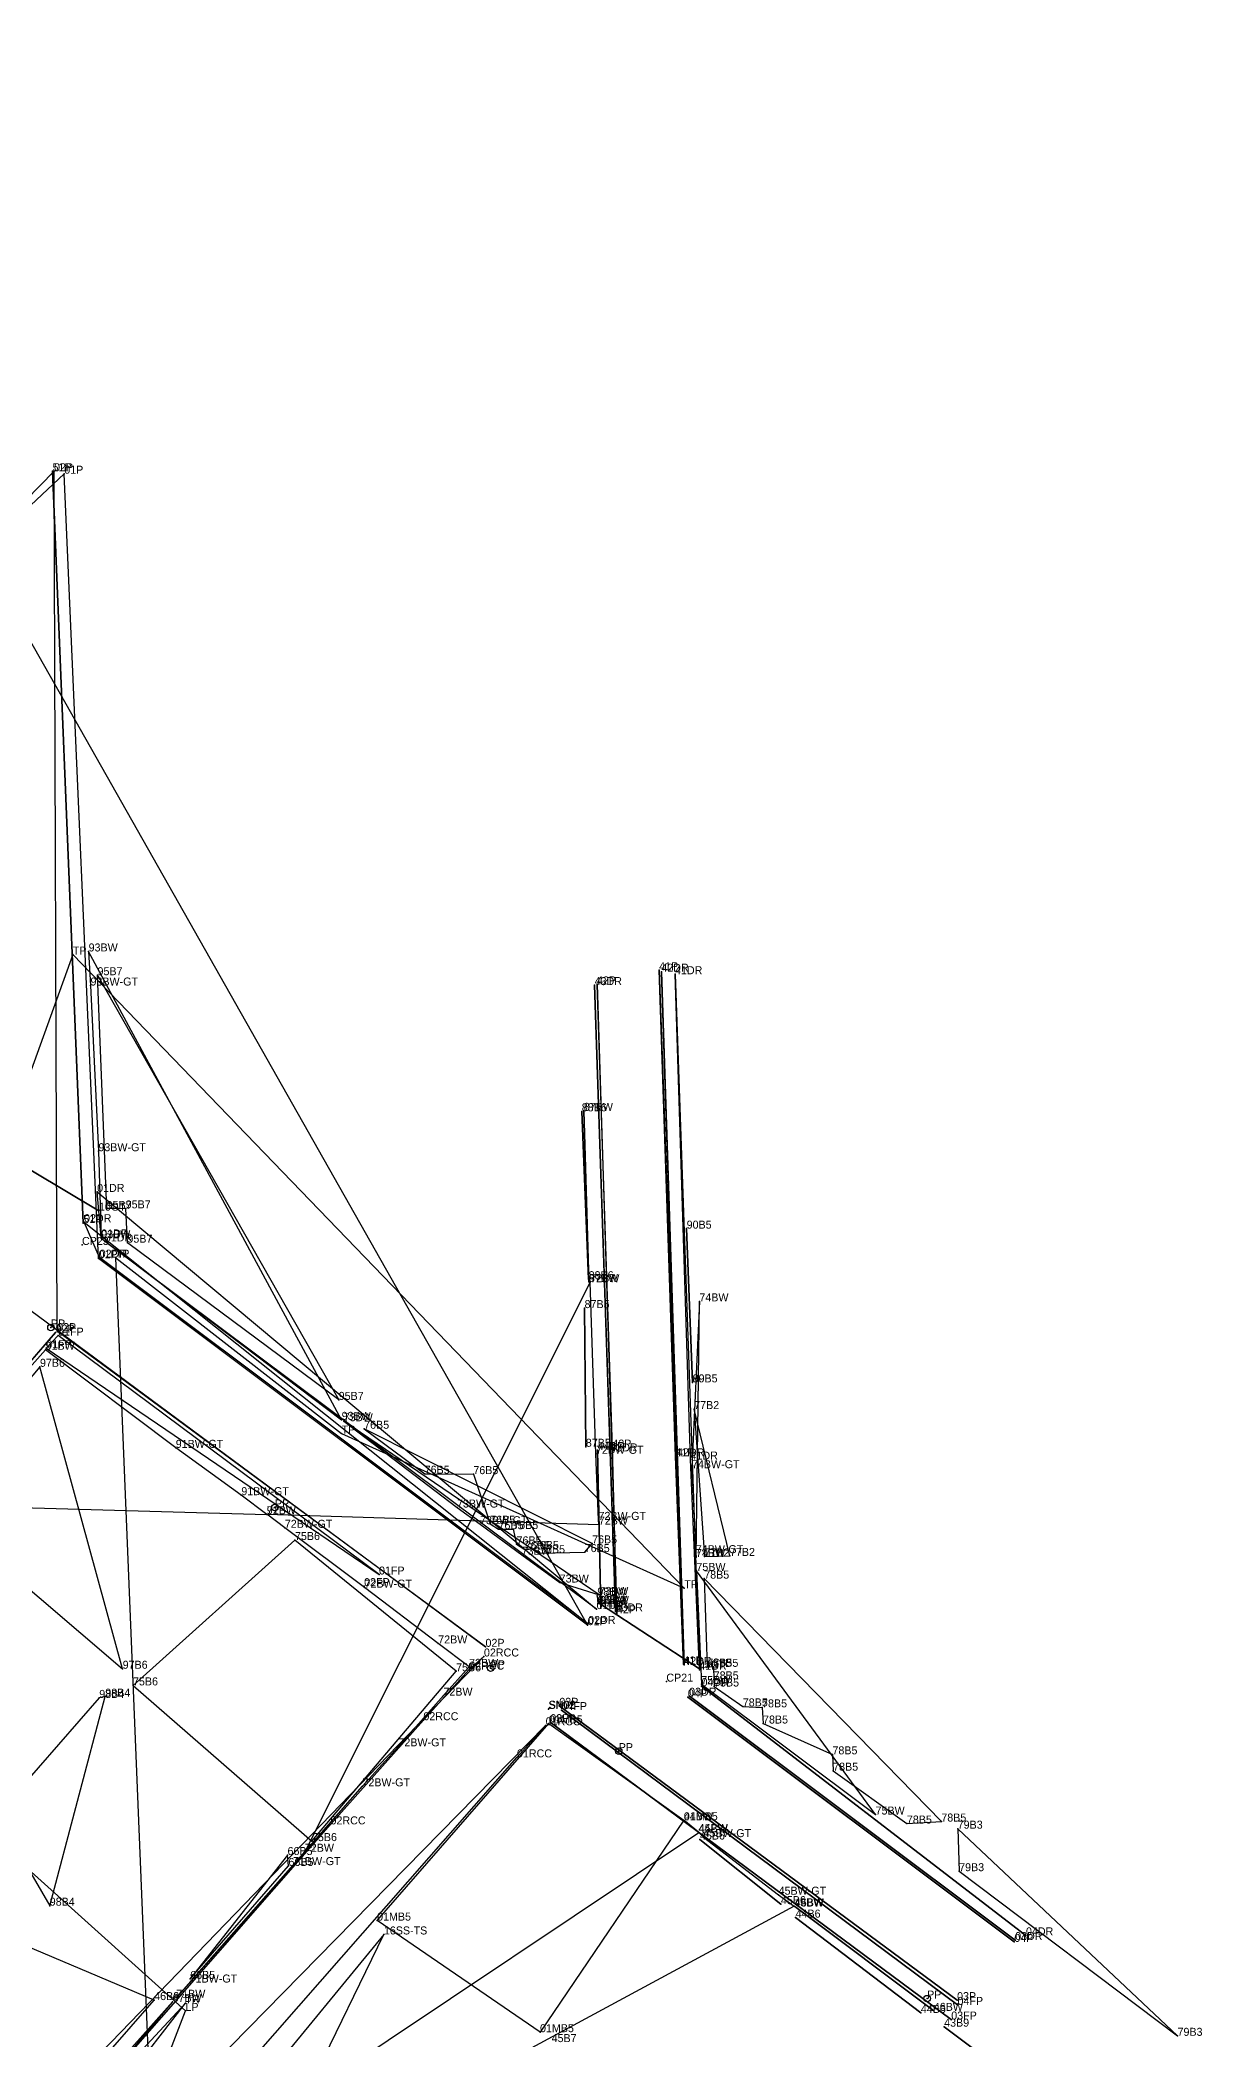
# Model space of a CAD drawing. Extents: x 236232 to 236391, y 2630445 to 2630682.
# Drawn here: x 236314.4 to 236387.1, y 2630553.6 to 2630678.5 of the extents above; entities that cross this region are included whole.
import ezdxf

# ---------------------------------------------------------------- set-up
doc = ezdxf.new("R2010")
doc.units = 0
for name, color, linetype in [('01DR', 130, 'CONTINUOUS'), ('01FP', 8, 'CONTINUOUS'), ('01MB5', 202, 'CONTINUOUS'), ('01P', 10, 'CONTINUOUS'), ('01RCC', 8, 'CONTINUOUS'), ('02DR', 130, 'CONTINUOUS'), ('02FP', 8, 'CONTINUOUS'), ('02P', 10, 'CONTINUOUS'), ('02RCC', 8, 'CONTINUOUS'), ('03DR', 130, 'CONTINUOUS'), ('03FP', 8, 'CONTINUOUS'), ('03GT', 11, 'CONTINUOUS'), ('03P', 10, 'CONTINUOUS'), ('04DR', 130, 'CONTINUOUS'), ('04FP', 8, 'CONTINUOUS'), ('04P', 10, 'CONTINUOUS'), ('10GT', 11, 'CONTINUOUS'), ('16SS', 56, 'CONTINUOUS'), ('41DR', 130, 'CONTINUOUS'), ('41P', 10, 'CONTINUOUS'), ('42DR', 130, 'CONTINUOUS'), ('42P', 10, 'CONTINUOUS'), ('43B9', 10, 'CONTINUOUS'), ('43DR', 130, 'CONTINUOUS'), ('44B6', 10, 'CONTINUOUS'), ('44BW', 11, 'CONTINUOUS'), ('44DR', 130, 'CONTINUOUS'), ('45B6', 10, 'CONTINUOUS'), ('45B7', 10, 'CONTINUOUS'), ('45BW', 11, 'CONTINUOUS'), ('46B8', 10, 'CONTINUOUS'), ('46BW', 11, 'CONTINUOUS'), ('51P', 10, 'CONTINUOUS'), ('66B5', 10, 'CONTINUOUS'), ('67BW', 11, 'CONTINUOUS'), ('71BW', 11, 'CONTINUOUS'), ('72BW', 11, 'CONTINUOUS'), ('73BW', 11, 'CONTINUOUS'), ('74BW', 11, 'CONTINUOUS'), ('75B6', 10, 'CONTINUOUS'), ('75BW', 11, 'CONTINUOUS'), ('76B5', 10, 'CONTINUOUS'), ('77B2', 10, 'CONTINUOUS'), ('78B5', 10, 'CONTINUOUS'), ('79B3', 10, 'CONTINUOUS'), ('87B5', 10, 'CONTINUOUS'), ('87BW', 11, 'CONTINUOUS'), ('88B6', 10, 'CONTINUOUS'), ('89B5', 10, 'CONTINUOUS'), ('90B5', 10, 'CONTINUOUS'), ('91BW', 11, 'CONTINUOUS'), ('92P', 10, 'CONTINUOUS'), ('93BW', 11, 'CONTINUOUS'), ('95B7', 10, 'CONTINUOUS'), ('97B6', 10, 'CONTINUOUS'), ('98B4', 10, 'CONTINUOUS'), ('98BW', 11, 'CONTINUOUS'), ('CP21', 8, 'CONTINUOUS'), ('CP23', 8, 'CONTINUOUS'), ('LP', 210, 'CONTINUOUS'), ('PP', 211, 'CONTINUOUS'), ('SN02', 7, 'CONTINUOUS'), ('TP', 210, 'CONTINUOUS'), ('TR', 80, 'CONTINUOUS')]:
    doc.layers.add(name, color=color, linetype=linetype)

msp = doc.modelspace()

# ---------------------------------------------------------------- linework, layer by layer
at = {"layer": '01DR'}
for p, q in [((236318.229, 2630603.665), (236317.973, 2630606.509)), ((236317.973, 2630606.509), (236349.204, 2630580.436)), ((236318.456, 2630603.414), (236318.229, 2630603.665)), ((236349.204, 2630580.436), (236318.456, 2630603.414))]:
    msp.add_line(p, q, dxfattribs=at)
for p in [(236317.973, 2630606.509), (236318.229, 2630603.665), (236318.456, 2630603.414), (236349.204, 2630580.436)]:
    msp.add_point(p, dxfattribs=at)
at = {"layer": '01FP'}
for p, q in [((236315.533, 2630597.527), (236314.793, 2630596.738)), ((236314.793, 2630596.738), (236335.602, 2630582.598)), ((236335.602, 2630582.598), (236315.533, 2630597.527))]:
    msp.add_line(p, q, dxfattribs=at)
for p in [(236314.793, 2630596.738), (236315.533, 2630597.527), (236335.602, 2630582.598)]:
    msp.add_point(p, dxfattribs=at)
at = {"layer": '01MB5'}
for p, q in [((236335.485, 2630560.968), (236346.223, 2630573.29)), ((236346.223, 2630573.29), (236354.668, 2630567.242)), ((236354.668, 2630567.242), (236345.673, 2630553.995)), ((236345.673, 2630553.995), (236335.485, 2630560.968))]:
    msp.add_line(p, q, dxfattribs=at)
for p in [(236346.223, 2630573.29), (236354.668, 2630567.242), (236335.485, 2630560.968), (236345.673, 2630553.995)]:
    msp.add_point(p, dxfattribs=at)
at = {"layer": '01P'}
for p, q in [((236292.494, 2630678.504), (236348.649, 2630579.432)), ((236315.918, 2630651.396), (236287.632, 2630624.868)), ((236318.064, 2630602.358), (236315.918, 2630651.396)), ((236348.649, 2630579.432), (236318.064, 2630602.358))]:
    msp.add_line(p, q, dxfattribs=at)
for p in [(236315.918, 2630651.396), (236318.064, 2630602.358), (236348.649, 2630579.432)]:
    msp.add_point(p, dxfattribs=at)
at = {"layer": '01RCC'}
for p, q in [((236346.024, 2630573.171), (236296.072, 2630522.311)), ((236344.232, 2630571.169), (236346.024, 2630573.171)), ((236323.853, 2630547.954), (236344.232, 2630571.169))]:
    msp.add_line(p, q, dxfattribs=at)
for p in [(236346.024, 2630573.171), (236344.232, 2630571.169)]:
    msp.add_point(p, dxfattribs=at)
at = {"layer": '02DR'}
for p, q in [((236318.131, 2630602.401), (236317.156, 2630604.619)), ((236317.156, 2630604.619), (236348.685, 2630579.508)), ((236348.685, 2630579.508), (236318.131, 2630602.401))]:
    msp.add_line(p, q, dxfattribs=at)
for p in [(236317.156, 2630604.619), (236318.131, 2630602.401), (236348.685, 2630579.508)]:
    msp.add_point(p, dxfattribs=at)
at = {"layer": '02FP'}
msp.add_line((236334.669, 2630581.875), (236334.669, 2630581.875), dxfattribs=at)
msp.add_point((236334.669, 2630581.875), dxfattribs=at)
at = {"layer": '02P'}
for p, q in [((236315.279, 2630651.549), (236284.886, 2630620.496)), ((236315.469, 2630597.811), (236315.279, 2630651.549)), ((236284.886, 2630620.496), (236342.261, 2630578.079)), ((236342.261, 2630578.079), (236315.469, 2630597.811))]:
    msp.add_line(p, q, dxfattribs=at)
for p in [(236315.279, 2630651.549), (236315.469, 2630597.811), (236342.261, 2630578.079)]:
    msp.add_point(p, dxfattribs=at)
at = {"layer": '02RCC'}
for p, q in [((236342.166, 2630577.475), (236293.723, 2630527.426)), ((236338.378, 2630573.49), (236341.249, 2630576.655)), ((236341.249, 2630576.655), (236342.166, 2630577.475)), ((236332.572, 2630566.981), (236338.378, 2630573.49)), ((236314.909, 2630546.826), (236332.572, 2630566.981))]:
    msp.add_line(p, q, dxfattribs=at)
for p in [(236341.249, 2630576.655), (236342.166, 2630577.475), (236338.378, 2630573.49), (236332.572, 2630566.981)]:
    msp.add_point(p, dxfattribs=at)
at = {"layer": '03DR'}
for p, q in [((236354.997, 2630575.02), (236375.388, 2630559.752)), ((236375.388, 2630559.752), (236354.997, 2630575.02))]:
    msp.add_line(p, q, dxfattribs=at)
for p in [(236354.997, 2630575.02), (236375.388, 2630559.752)]:
    msp.add_point(p, dxfattribs=at)
at = {"layer": '03FP'}
for p, q in [((236346.313, 2630573.369), (236371.391, 2630554.787)), ((236371.391, 2630554.787), (236346.313, 2630573.369))]:
    msp.add_line(p, q, dxfattribs=at)
for p in [(236346.313, 2630573.369), (236371.391, 2630554.787)]:
    msp.add_point(p, dxfattribs=at)
at = {"layer": '03GT'}
for p, q in [((236349.452, 2630580.735), (236355.584, 2630576.736)), ((236355.584, 2630576.736), (236349.452, 2630580.735))]:
    msp.add_line(p, q, dxfattribs=at)
for p in [(236349.452, 2630580.735), (236355.584, 2630576.736)]:
    msp.add_point(p, dxfattribs=at)
at = {"layer": '03P'}
for p, q in [((236346.879, 2630574.392), (236371.755, 2630555.998)), ((236371.755, 2630555.998), (236346.879, 2630574.392))]:
    msp.add_line(p, q, dxfattribs=at)
for p in [(236346.879, 2630574.392), (236371.755, 2630555.998)]:
    msp.add_point(p, dxfattribs=at)
at = {"layer": '04DR'}
for p, q in [((236355.775, 2630575.625), (236376.065, 2630560.044)), ((236376.065, 2630560.044), (236355.775, 2630575.625))]:
    msp.add_line(p, q, dxfattribs=at)
for p in [(236355.775, 2630575.625), (236376.065, 2630560.044)]:
    msp.add_point(p, dxfattribs=at)
at = {"layer": '04FP'}
for p, q in [((236347.016, 2630574.123), (236371.785, 2630555.699)), ((236371.785, 2630555.699), (236347.016, 2630574.123))]:
    msp.add_line(p, q, dxfattribs=at)
for p in [(236347.016, 2630574.123), (236371.785, 2630555.699)]:
    msp.add_point(p, dxfattribs=at)
at = {"layer": '04P'}
for p, q in [((236354.922, 2630574.925), (236375.336, 2630559.636)), ((236375.336, 2630559.636), (236354.922, 2630574.925))]:
    msp.add_line(p, q, dxfattribs=at)
for p in [(236354.922, 2630574.925), (236375.336, 2630559.636)]:
    msp.add_point(p, dxfattribs=at)
at = {"layer": '10GT'}
for p, q in [((236311.902, 2630609.01), (236318.087, 2630605.337)), ((236318.087, 2630605.337), (236311.902, 2630609.01))]:
    msp.add_line(p, q, dxfattribs=at)
msp.add_point((236318.087, 2630605.337), dxfattribs=at)
at = {"layer": '16SS'}
for p, q in [((236335.908, 2630560.103), (236319.93, 2630540.664)), ((236323.676, 2630534.977), (236335.908, 2630560.103))]:
    msp.add_line(p, q, dxfattribs=at)
msp.add_point((236335.908, 2630560.103), dxfattribs=at)
at = {"layer": '41DR'}
for p, q in [((236355.085, 2630589.784), (236354.116, 2630620.114)), ((236354.116, 2630620.114), (236355.637, 2630576.642)), ((236355.637, 2630576.642), (236355.085, 2630589.784))]:
    msp.add_line(p, q, dxfattribs=at)
for p in [(236354.116, 2630620.114), (236355.085, 2630589.784), (236355.637, 2630576.642)]:
    msp.add_point(p, dxfattribs=at)
at = {"layer": '41P'}
for p, q in [((236354.136, 2630589.981), (236353.123, 2630620.364)), ((236353.123, 2630620.364), (236354.642, 2630576.992)), ((236354.642, 2630576.992), (236354.136, 2630589.981))]:
    msp.add_line(p, q, dxfattribs=at)
for p in [(236353.123, 2630620.364), (236354.136, 2630589.981), (236354.642, 2630576.992)]:
    msp.add_point(p, dxfattribs=at)
at = {"layer": '42DR'}
for p, q in [((236354.246, 2630589.983), (236353.261, 2630620.274)), ((236353.261, 2630620.274), (236354.697, 2630576.953)), ((236354.697, 2630576.953), (236354.246, 2630589.983))]:
    msp.add_line(p, q, dxfattribs=at)
for p in [(236353.261, 2630620.274), (236354.246, 2630589.983), (236354.697, 2630576.953)]:
    msp.add_point(p, dxfattribs=at)
at = {"layer": '42P'}
for p, q in [((236350.195, 2630590.53), (236349.236, 2630619.48)), ((236349.236, 2630619.48), (236350.484, 2630580.171)), ((236350.484, 2630580.171), (236350.195, 2630590.53))]:
    msp.add_line(p, q, dxfattribs=at)
for p in [(236349.236, 2630619.48), (236350.195, 2630590.53), (236350.484, 2630580.171)]:
    msp.add_point(p, dxfattribs=at)
at = {"layer": '43B9'}
for p, q in [((236370.946, 2630554.339), (236382.659, 2630545.555)), ((236382.659, 2630545.555), (236370.946, 2630554.339))]:
    msp.add_line(p, q, dxfattribs=at)
msp.add_point((236370.946, 2630554.339), dxfattribs=at)
at = {"layer": '43DR'}
for p, q in [((236350.067, 2630590.29), (236349.089, 2630619.434)), ((236349.089, 2630619.434), (236350.398, 2630580.29)), ((236350.398, 2630580.29), (236350.067, 2630590.29))]:
    msp.add_line(p, q, dxfattribs=at)
for p in [(236349.089, 2630619.434), (236350.067, 2630590.29), (236350.398, 2630580.29)]:
    msp.add_point(p, dxfattribs=at)
at = {"layer": '44B6'}
for p, q in [((236361.655, 2630561.155), (236369.487, 2630555.198)), ((236369.487, 2630555.198), (236361.655, 2630561.155))]:
    msp.add_line(p, q, dxfattribs=at)
for p in [(236361.655, 2630561.155), (236369.487, 2630555.198)]:
    msp.add_point(p, dxfattribs=at)
at = {"layer": '44BW'}
for p, q in [((236354.668, 2630567.242), (236355.586, 2630566.497)), ((236355.586, 2630566.497), (236354.668, 2630567.242))]:
    msp.add_line(p, q, dxfattribs=at)
for p in [(236354.668, 2630567.242), (236355.586, 2630566.497)]:
    msp.add_point(p, dxfattribs=at)
at = {"layer": '44DR'}
for p, q in [((236349.484, 2630580.497), (236349.276, 2630590.376)), ((236349.276, 2630590.376), (236349.484, 2630580.497))]:
    msp.add_line(p, q, dxfattribs=at)
for p in [(236349.276, 2630590.376), (236349.484, 2630580.497)]:
    msp.add_point(p, dxfattribs=at)
at = {"layer": '45B6'}
for p, q in [((236355.675, 2630566.033), (236360.737, 2630561.997)), ((236360.737, 2630561.997), (236355.675, 2630566.033))]:
    msp.add_line(p, q, dxfattribs=at)
for p in [(236355.675, 2630566.033), (236360.737, 2630561.997)]:
    msp.add_point(p, dxfattribs=at)
at = {"layer": '45BW'}
for p, q in [((236306.019, 2630533.351), (236355.599, 2630566.483)), ((236355.599, 2630566.483), (236355.901, 2630566.186)), ((236355.901, 2630566.186), (236360.594, 2630562.587)), ((236361.575, 2630561.861), (236300.205, 2630528.833)), ((236360.594, 2630562.587), (236361.575, 2630561.861))]:
    msp.add_line(p, q, dxfattribs=at)
for p in [(236355.599, 2630566.483), (236355.901, 2630566.186), (236360.594, 2630562.587), (236361.575, 2630561.861)]:
    msp.add_point(p, dxfattribs=at)
at = {"layer": '46B8'}
for p, q in [((236321.541, 2630556.001), (236291.275, 2630568.791)), ((236314.683, 2630548.172), (236321.541, 2630556.001))]:
    msp.add_line(p, q, dxfattribs=at)
msp.add_point((236321.541, 2630556.001), dxfattribs=at)
at = {"layer": '46BW'}
for p, q in [((236361.608, 2630561.849), (236370.301, 2630555.328)), ((236370.301, 2630555.328), (236361.608, 2630561.849))]:
    msp.add_line(p, q, dxfattribs=at)
for p in [(236361.608, 2630561.849), (236370.301, 2630555.328)]:
    msp.add_point(p, dxfattribs=at)
at = {"layer": '51P'}
for p, q in [((236317.106, 2630604.561), (236315.18, 2630651.555)), ((236315.18, 2630651.555), (236317.106, 2630604.561))]:
    msp.add_line(p, q, dxfattribs=at)
for p in [(236315.18, 2630651.555), (236317.106, 2630604.561)]:
    msp.add_point(p, dxfattribs=at)
at = {"layer": '66B5'}
for p, q in [((236329.881, 2630565.066), (236323.794, 2630557.322)), ((236323.794, 2630557.322), (236329.94, 2630564.385)), ((236329.94, 2630564.385), (236329.881, 2630565.066))]:
    msp.add_line(p, q, dxfattribs=at)
for p in [(236329.881, 2630565.066), (236329.94, 2630564.385), (236323.794, 2630557.322)]:
    msp.add_point(p, dxfattribs=at)
at = {"layer": '67BW'}
for p, q in [((236322.689, 2630555.889), (236315.154, 2630547.073)), ((236319.806, 2630552.667), (236322.689, 2630555.889))]:
    msp.add_line(p, q, dxfattribs=at)
msp.add_point((236322.689, 2630555.889), dxfattribs=at)
at = {"layer": '71BW'}
for p, q in [((236330.966, 2630565.273), (236322.92, 2630556.145)), ((236330.225, 2630564.436), (236330.966, 2630565.273)), ((236323.761, 2630557.096), (236330.225, 2630564.436)), ((236322.92, 2630556.145), (236323.761, 2630557.096))]:
    msp.add_line(p, q, dxfattribs=at)
for p in [(236330.966, 2630565.273), (236330.225, 2630564.436), (236323.761, 2630557.096), (236322.92, 2630556.145)]:
    msp.add_point(p, dxfattribs=at)
at = {"layer": '72BW'}
for p, q in [((236348.817, 2630600.868), (236330.964, 2630565.271)), ((236349.171, 2630590.144), (236348.817, 2630600.868)), ((236349.33, 2630586.012), (236349.171, 2630590.144)), ((236329.711, 2630585.516), (236328.587, 2630586.363)), ((236328.587, 2630586.363), (236349.352, 2630585.719)), ((236334.697, 2630581.778), (236329.711, 2630585.516)), ((236349.352, 2630585.719), (236349.33, 2630586.012)), ((236339.305, 2630578.29), (236334.697, 2630581.778)), ((236341.236, 2630576.827), (236339.305, 2630578.29)), ((236339.631, 2630575.027), (236341.236, 2630576.827)), ((236336.818, 2630571.859), (236339.631, 2630575.027)), ((236334.567, 2630569.36), (236336.818, 2630571.859)), ((236330.964, 2630565.271), (236334.567, 2630569.36))]:
    msp.add_line(p, q, dxfattribs=at)
for p in [(236348.817, 2630600.868), (236349.171, 2630590.144), (236328.587, 2630586.363), (236329.711, 2630585.516), (236349.33, 2630586.012), (236349.352, 2630585.719), (236334.697, 2630581.778), (236339.305, 2630578.29), (236341.236, 2630576.827), (236339.631, 2630575.027), (236336.818, 2630571.859), (236334.567, 2630569.36), (236330.964, 2630565.271)]:
    msp.add_point(p, dxfattribs=at)
at = {"layer": '73BW'}
for p, q in [((236333.394, 2630592.178), (236340.481, 2630586.784)), ((236349.375, 2630581.323), (236333.394, 2630592.178)), ((236340.481, 2630586.784), (236341.922, 2630585.74)), ((236341.922, 2630585.74), (236344.528, 2630583.829)), ((236344.528, 2630583.829), (236346.903, 2630582.099)), ((236346.903, 2630582.099), (236349.375, 2630581.323))]:
    msp.add_line(p, q, dxfattribs=at)
for p in [(236333.394, 2630592.178), (236340.481, 2630586.784), (236341.922, 2630585.74), (236344.528, 2630583.829), (236346.903, 2630582.099), (236349.375, 2630581.323)]:
    msp.add_point(p, dxfattribs=at)
at = {"layer": '74BW'}
for p, q in [((236355.64, 2630599.668), (236355.177, 2630589.243)), ((236355.428, 2630583.685), (236355.64, 2630599.668)), ((236355.177, 2630589.243), (236355.414, 2630583.932)), ((236355.414, 2630583.932), (236355.428, 2630583.685))]:
    msp.add_line(p, q, dxfattribs=at)
for p in [(236355.64, 2630599.668), (236355.177, 2630589.243), (236355.414, 2630583.932), (236355.428, 2630583.685)]:
    msp.add_point(p, dxfattribs=at)
at = {"layer": '75B6'}
for p, q in [((236330.347, 2630584.755), (236320.218, 2630575.668)), ((236340.424, 2630576.548), (236330.347, 2630584.755)), ((236331.41, 2630565.937), (236340.424, 2630576.548)), ((236320.218, 2630575.668), (236331.41, 2630565.937))]:
    msp.add_line(p, q, dxfattribs=at)
for p in [(236330.347, 2630584.755), (236340.424, 2630576.548), (236320.218, 2630575.668), (236331.41, 2630565.937)]:
    msp.add_point(p, dxfattribs=at)
at = {"layer": '75BW'}
for p, q in [((236355.453, 2630582.825), (236355.761, 2630575.755)), ((236366.659, 2630567.598), (236355.453, 2630582.825)), ((236355.761, 2630575.755), (236366.659, 2630567.598))]:
    msp.add_line(p, q, dxfattribs=at)
for p in [(236355.453, 2630582.825), (236355.761, 2630575.755), (236366.659, 2630567.598)]:
    msp.add_point(p, dxfattribs=at)
at = {"layer": '76B5'}
for p, q in [((236334.673, 2630591.707), (236338.46, 2630588.899)), ((236348.931, 2630584.544), (236334.673, 2630591.707)), ((236338.46, 2630588.899), (236341.503, 2630588.871)), ((236341.503, 2630588.871), (236342.559, 2630585.774)), ((236342.559, 2630585.774), (236343.076, 2630585.427)), ((236343.076, 2630585.427), (236343.996, 2630585.441)), ((236343.996, 2630585.441), (236344.206, 2630584.486)), ((236344.206, 2630584.486), (236344.725, 2630584.162)), ((236344.725, 2630584.162), (236345.286, 2630584.197)), ((236345.286, 2630584.197), (236345.675, 2630583.928)), ((236348.468, 2630584), (236348.931, 2630584.544)), ((236345.675, 2630583.928), (236348.468, 2630584))]:
    msp.add_line(p, q, dxfattribs=at)
for p in [(236334.673, 2630591.707), (236338.46, 2630588.899), (236341.503, 2630588.871), (236342.559, 2630585.774), (236343.076, 2630585.427), (236343.996, 2630585.441), (236344.206, 2630584.486), (236344.725, 2630584.162), (236345.286, 2630584.197), (236348.931, 2630584.544), (236345.675, 2630583.928), (236348.468, 2630584)]:
    msp.add_point(p, dxfattribs=at)
at = {"layer": '77B2'}
for p, q in [((236355.315, 2630592.94), (236355.958, 2630583.727)), ((236357.552, 2630583.758), (236355.315, 2630592.94)), ((236355.958, 2630583.727), (236357.552, 2630583.758))]:
    msp.add_line(p, q, dxfattribs=at)
for p in [(236355.315, 2630592.94), (236355.958, 2630583.727), (236357.552, 2630583.758)]:
    msp.add_point(p, dxfattribs=at)
at = {"layer": '78B5'}
for p, q in [((236355.943, 2630582.341), (236356.129, 2630576.848)), ((236370.771, 2630567.16), (236355.943, 2630582.341)), ((236356.129, 2630576.848), (236356.515, 2630576.828)), ((236356.515, 2630576.828), (236356.535, 2630576.046)), ((236356.535, 2630576.046), (236356.559, 2630575.599)), ((236356.559, 2630575.599), (236358.353, 2630574.356)), ((236358.353, 2630574.356), (236359.56, 2630574.296)), ((236359.56, 2630574.296), (236359.62, 2630573.285)), ((236359.62, 2630573.285), (236363.962, 2630571.358)), ((236363.962, 2630571.358), (236364.005, 2630570.338)), ((236364.005, 2630570.338), (236368.616, 2630567.035)), ((236368.616, 2630567.035), (236370.771, 2630567.16))]:
    msp.add_line(p, q, dxfattribs=at)
for p in [(236355.943, 2630582.341), (236356.129, 2630576.848), (236356.515, 2630576.828), (236356.535, 2630576.046), (236356.559, 2630575.599), (236358.353, 2630574.356), (236359.56, 2630574.296), (236359.62, 2630573.285), (236363.962, 2630571.358), (236364.005, 2630570.338), (236368.616, 2630567.035), (236370.771, 2630567.16)]:
    msp.add_point(p, dxfattribs=at)
at = {"layer": '79B3'}
for p, q in [((236371.794, 2630566.714), (236371.885, 2630564.056)), ((236385.544, 2630553.767), (236371.794, 2630566.714)), ((236371.885, 2630564.056), (236385.544, 2630553.767))]:
    msp.add_line(p, q, dxfattribs=at)
for p in [(236371.794, 2630566.714), (236371.885, 2630564.056), (236385.544, 2630553.767)]:
    msp.add_point(p, dxfattribs=at)
at = {"layer": '87B5'}
for p, q in [((236348.537, 2630590.582), (236348.46, 2630599.249)), ((236348.46, 2630599.249), (236348.537, 2630590.582))]:
    msp.add_line(p, q, dxfattribs=at)
for p in [(236348.46, 2630599.249), (236348.537, 2630590.582)]:
    msp.add_point(p, dxfattribs=at)
at = {"layer": '87BW'}
for p, q in [((236348.728, 2630600.882), (236348.411, 2630611.576)), ((236348.411, 2630611.576), (236348.728, 2630600.882))]:
    msp.add_line(p, q, dxfattribs=at)
for p in [(236348.411, 2630611.576), (236348.728, 2630600.882)]:
    msp.add_point(p, dxfattribs=at)
at = {"layer": '88B6'}
for p, q in [((236348.281, 2630611.546), (236348.712, 2630601.054)), ((236348.712, 2630601.054), (236348.281, 2630611.546))]:
    msp.add_line(p, q, dxfattribs=at)
for p in [(236348.281, 2630611.546), (236348.712, 2630601.054)]:
    msp.add_point(p, dxfattribs=at)
at = {"layer": '89B5'}
msp.add_line((236355.215, 2630594.606), (236355.215, 2630594.606), dxfattribs=at)
msp.add_point((236355.215, 2630594.606), dxfattribs=at)
at = {"layer": '90B5'}
for p, q in [((236354.843, 2630604.215), (236355.213, 2630594.607)), ((236355.213, 2630594.607), (236354.843, 2630604.215))]:
    msp.add_line(p, q, dxfattribs=at)
for p in [(236354.843, 2630604.215), (236355.213, 2630594.607)]:
    msp.add_point(p, dxfattribs=at)
at = {"layer": '91BW'}
for p, q in [((236314.749, 2630596.643), (236306.124, 2630586.976)), ((236322.889, 2630590.514), (236314.749, 2630596.643)), ((236326.99, 2630587.557), (236322.889, 2630590.514)), ((236306.124, 2630586.976), (236328.581, 2630586.359)), ((236328.581, 2630586.359), (236326.99, 2630587.557))]:
    msp.add_line(p, q, dxfattribs=at)
for p in [(236314.749, 2630596.643), (236322.889, 2630590.514), (236326.99, 2630587.557), (236328.581, 2630586.359)]:
    msp.add_point(p, dxfattribs=at)
at = {"layer": '92P'}
for p, q in [((236279.918, 2630556.773), (236315.375, 2630597.714)), ((236315.375, 2630597.714), (236301.744, 2630582.061))]:
    msp.add_line(p, q, dxfattribs=at)
msp.add_point((236315.375, 2630597.714), dxfattribs=at)
at = {"layer": '93BW'}
for p, q in [((236317.441, 2630621.539), (236317.559, 2630619.408)), ((236333.265, 2630592.264), (236317.441, 2630621.539)), ((236317.559, 2630619.408), (236318.051, 2630609.053)), ((236318.051, 2630609.053), (236318.226, 2630603.613)), ((236318.226, 2630603.613), (236333.265, 2630592.264))]:
    msp.add_line(p, q, dxfattribs=at)
for p in [(236317.441, 2630621.539), (236317.559, 2630619.408), (236318.051, 2630609.053), (236318.226, 2630603.613), (236333.265, 2630592.264)]:
    msp.add_point(p, dxfattribs=at)
at = {"layer": '95B7'}
for p, q in [((236318.57, 2630605.446), (236317.998, 2630620.053)), ((236317.998, 2630620.053), (236333.083, 2630593.512)), ((236319.761, 2630605.483), (236318.57, 2630605.446)), ((236319.867, 2630603.338), (236319.761, 2630605.483)), ((236333.083, 2630593.512), (236319.867, 2630603.338))]:
    msp.add_line(p, q, dxfattribs=at)
for p in [(236317.998, 2630620.053), (236318.57, 2630605.446), (236319.761, 2630605.483), (236319.867, 2630603.338), (236333.083, 2630593.512)]:
    msp.add_point(p, dxfattribs=at)
at = {"layer": '97B6'}
for p, q in [((236314.399, 2630595.579), (236307.253, 2630587.209)), ((236319.57, 2630576.709), (236314.399, 2630595.579)), ((236307.253, 2630587.209), (236319.57, 2630576.709))]:
    msp.add_line(p, q, dxfattribs=at)
for p in [(236314.399, 2630595.579), (236319.57, 2630576.709)]:
    msp.add_point(p, dxfattribs=at)
at = {"layer": '98B4'}
for p, q in [((236318.105, 2630574.886), (236311.708, 2630567.567)), ((236315.01, 2630561.901), (236318.483, 2630574.965)), ((236318.483, 2630574.965), (236318.105, 2630574.886)), ((236311.708, 2630567.567), (236315.01, 2630561.901))]:
    msp.add_line(p, q, dxfattribs=at)
for p in [(236318.105, 2630574.886), (236318.483, 2630574.965), (236315.01, 2630561.901)]:
    msp.add_point(p, dxfattribs=at)
at = {"layer": '98BW'}
for p, q in [((236349.255, 2630581.275), (236349.295, 2630580.78)), ((236349.413, 2630580.764), (236349.255, 2630581.275)), ((236349.295, 2630580.78), (236349.413, 2630580.764))]:
    msp.add_line(p, q, dxfattribs=at)
for p in [(236349.255, 2630581.275), (236349.295, 2630580.78), (236349.413, 2630580.764)]:
    msp.add_point(p, dxfattribs=at)
at = {"layer": 'CP21'}
msp.add_line((236353.573, 2630575.902), (236353.573, 2630575.902), dxfattribs=at)
msp.add_point((236353.573, 2630575.902), dxfattribs=at)
at = {"layer": 'CP23'}
msp.add_line((236317.028, 2630603.195), (236317.028, 2630603.195), dxfattribs=at)
msp.add_point((236317.028, 2630603.195), dxfattribs=at)
at = {"layer": 'LP'}
for p, q in [((236323.496, 2630555.324), (236297.778, 2630578.461)), ((236317.863, 2630540.641), (236323.496, 2630555.324))]:
    msp.add_line(p, q, dxfattribs=at)
msp.add_point((236323.496, 2630555.324), dxfattribs=at)
at = {"layer": 'PP'}
for centre in [(236315.081, 2630598.038), (236329.09, 2630586.787), (236342.585, 2630576.742), (236350.596, 2630571.559), (236369.883, 2630556.095)]:
    msp.add_circle(centre, 0.2, dxfattribs=at)
for p in [(236315.081, 2630598.038), (236329.09, 2630586.787), (236342.585, 2630576.742), (236350.596, 2630571.559), (236369.883, 2630556.095)]:
    msp.add_point(p, dxfattribs=at)
at = {"layer": 'SN02'}
for p, q in [((236346.22, 2630574.216), (236346.196, 2630574.193)), ((236346.196, 2630574.193), (236346.22, 2630574.216))]:
    msp.add_line(p, q, dxfattribs=at)
for p in [(236346.196, 2630574.193), (236346.22, 2630574.216)]:
    msp.add_point(p, dxfattribs=at)
at = {"layer": 'TP'}
for p, q in [((236316.455, 2630621.344), (236311.775, 2630608.447)), ((236354.695, 2630581.741), (236316.455, 2630621.344)), ((236324.067, 2630481.55), (236319.139, 2630602.4)), ((236319.139, 2630602.4), (236333.264, 2630591.41)), ((236333.264, 2630591.41), (236354.695, 2630581.741))]:
    msp.add_line(p, q, dxfattribs=at)
for p in [(236316.455, 2630621.344), (236319.139, 2630602.4), (236333.264, 2630591.41), (236354.695, 2630581.741)]:
    msp.add_point(p, dxfattribs=at)
at = {"layer": 'TR'}
for p, q in [((236323.49, 2630555.804), (236277.877, 2630506.689)), ((236281.082, 2630501.207), (236323.49, 2630555.804))]:
    msp.add_line(p, q, dxfattribs=at)
msp.add_point((236323.49, 2630555.804), dxfattribs=at)

# ---------------------------------------------------------------- texts
at = {"layer": '01DR'}
for p in [(236317.973, 2630606.509), (236318.229, 2630603.665), (236318.456, 2630603.414), (236349.204, 2630580.436)]:
    msp.add_text('01DR', height=0.5, dxfattribs=at).set_placement(p)
at = {"layer": '01FP'}
for p in [(236315.533, 2630597.527), (236314.793, 2630596.738), (236335.602, 2630582.598)]:
    msp.add_text('01FP', height=0.5, dxfattribs=at).set_placement(p)
at = {"layer": '01MB5'}
for p in [(236346.223, 2630573.29), (236354.668, 2630567.242), (236335.485, 2630560.968), (236345.673, 2630553.995)]:
    msp.add_text('01MB5', height=0.5, dxfattribs=at).set_placement(p)
at = {"layer": '01P'}
for p in [(236315.918, 2630651.396), (236318.064, 2630602.358), (236348.649, 2630579.432)]:
    msp.add_text('01P', height=0.5, dxfattribs=at).set_placement(p)
at = {"layer": '01RCC'}
for p in [(236346.024, 2630573.171), (236344.232, 2630571.169)]:
    msp.add_text('01RCC', height=0.5, dxfattribs=at).set_placement(p)
at = {"layer": '02DR'}
for p in [(236317.156, 2630604.619), (236318.131, 2630602.401), (236348.685, 2630579.508)]:
    msp.add_text('02DR', height=0.5, dxfattribs=at).set_placement(p)
at = {"layer": '02FP'}
msp.add_text('02FP', height=0.5, dxfattribs=at).set_placement((236334.669, 2630581.875))
at = {"layer": '02P'}
for p in [(236315.279, 2630651.549), (236315.469, 2630597.811), (236342.261, 2630578.079)]:
    msp.add_text('02P', height=0.5, dxfattribs=at).set_placement(p)
at = {"layer": '02RCC'}
for p in [(236342.166, 2630577.475), (236341.249, 2630576.655), (236338.378, 2630573.49), (236332.572, 2630566.981)]:
    msp.add_text('02RCC', height=0.5, dxfattribs=at).set_placement(p)
at = {"layer": '03DR'}
for p in [(236354.997, 2630575.02), (236375.388, 2630559.752)]:
    msp.add_text('03DR', height=0.5, dxfattribs=at).set_placement(p)
at = {"layer": '03FP'}
for p in [(236346.313, 2630573.369), (236371.391, 2630554.787)]:
    msp.add_text('03FP', height=0.5, dxfattribs=at).set_placement(p)
at = {"layer": '03GT'}
for p in [(236349.452, 2630580.735), (236355.584, 2630576.736)]:
    msp.add_text('03GT', height=0.5, dxfattribs=at).set_placement(p)
at = {"layer": '03P'}
for p in [(236346.879, 2630574.392), (236371.755, 2630555.998)]:
    msp.add_text('03P', height=0.5, dxfattribs=at).set_placement(p)
at = {"layer": '04DR'}
for p in [(236355.775, 2630575.625), (236376.065, 2630560.044)]:
    msp.add_text('04DR', height=0.5, dxfattribs=at).set_placement(p)
at = {"layer": '04FP'}
for p in [(236347.016, 2630574.123), (236371.785, 2630555.699)]:
    msp.add_text('04FP', height=0.5, dxfattribs=at).set_placement(p)
at = {"layer": '04P'}
for p in [(236354.922, 2630574.925), (236375.336, 2630559.636)]:
    msp.add_text('04P', height=0.5, dxfattribs=at).set_placement(p)
at = {"layer": '10GT'}
msp.add_text('10GT', height=0.5, dxfattribs=at).set_placement((236318.087, 2630605.337))
at = {"layer": '16SS'}
msp.add_text('16SS-TS', height=0.5, dxfattribs=at).set_placement((236335.908, 2630560.103))
at = {"layer": '41DR'}
for p in [(236354.116, 2630620.114), (236355.085, 2630589.784), (236355.637, 2630576.642)]:
    msp.add_text('41DR', height=0.5, dxfattribs=at).set_placement(p)
at = {"layer": '41P'}
for p in [(236353.123, 2630620.364), (236354.136, 2630589.981), (236354.642, 2630576.992)]:
    msp.add_text('41P', height=0.5, dxfattribs=at).set_placement(p)
at = {"layer": '42DR'}
for p in [(236353.261, 2630620.274), (236354.246, 2630589.983), (236354.697, 2630576.953)]:
    msp.add_text('42DR', height=0.5, dxfattribs=at).set_placement(p)
at = {"layer": '42P'}
for p in [(236349.236, 2630619.48), (236350.195, 2630590.53), (236350.484, 2630580.171)]:
    msp.add_text('42P', height=0.5, dxfattribs=at).set_placement(p)
at = {"layer": '43B9'}
msp.add_text('43B9', height=0.5, dxfattribs=at).set_placement((236370.946, 2630554.339))
at = {"layer": '43DR'}
for p in [(236349.089, 2630619.434), (236350.067, 2630590.29), (236350.398, 2630580.29)]:
    msp.add_text('43DR', height=0.5, dxfattribs=at).set_placement(p)
at = {"layer": '44B6'}
for p in [(236361.655, 2630561.155), (236369.487, 2630555.198)]:
    msp.add_text('44B6', height=0.5, dxfattribs=at).set_placement(p)
at = {"layer": '44BW'}
for p in [(236354.668, 2630567.242), (236355.586, 2630566.497)]:
    msp.add_text('44BW', height=0.5, dxfattribs=at).set_placement(p)
at = {"layer": '44DR'}
for p in [(236349.276, 2630590.376), (236349.484, 2630580.497)]:
    msp.add_text('44DR', height=0.5, dxfattribs=at).set_placement(p)
at = {"layer": '45B6'}
for p in [(236355.675, 2630566.033), (236360.737, 2630561.997)]:
    msp.add_text('45B6', height=0.5, dxfattribs=at).set_placement(p)
at = {"layer": '45B7'}
msp.add_text('45B7', height=0.5, dxfattribs=at).set_placement((236346.396, 2630553.375))
at = {"layer": '45BW'}
for s, p in [('45BW', (236355.599, 2630566.483)), ('45BW-GT', (236355.901, 2630566.186)), ('45BW-GT', (236360.594, 2630562.587)), ('45BW', (236361.575, 2630561.861))]:
    msp.add_text(s, height=0.5, dxfattribs=at).set_placement(p)
at = {"layer": '46B8'}
msp.add_text('46B8', height=0.5, dxfattribs=at).set_placement((236321.541, 2630556.001))
at = {"layer": '46BW'}
for p in [(236361.608, 2630561.849), (236370.301, 2630555.328)]:
    msp.add_text('46BW', height=0.5, dxfattribs=at).set_placement(p)
at = {"layer": '51P'}
for p in [(236315.18, 2630651.555), (236317.106, 2630604.561)]:
    msp.add_text('51P', height=0.5, dxfattribs=at).set_placement(p)
at = {"layer": '66B5'}
for p in [(236329.881, 2630565.066), (236329.94, 2630564.385), (236323.794, 2630557.322)]:
    msp.add_text('66B5', height=0.5, dxfattribs=at).set_placement(p)
at = {"layer": '67BW'}
msp.add_text('67BW', height=0.5, dxfattribs=at).set_placement((236322.689, 2630555.889))
at = {"layer": '71BW'}
for s, p in [('71BW', (236330.966, 2630565.273)), ('71BW-GT', (236330.225, 2630564.436)), ('71BW', (236322.92, 2630556.145)), ('71BW-GT', (236323.761, 2630557.096))]:
    msp.add_text(s, height=0.5, dxfattribs=at).set_placement(p)
at = {"layer": '72BW'}
for s, p in [('72BW', (236348.817, 2630600.868)), ('72BW-GT', (236349.171, 2630590.144)), ('72BW', (236328.587, 2630586.363)), ('72BW-GT', (236349.33, 2630586.012)), ('72BW-GT', (236329.711, 2630585.516)), ('72BW', (236349.352, 2630585.719)), ('72BW-GT', (236334.697, 2630581.778)), ('72BW', (236339.305, 2630578.29)), ('72BW', (236341.236, 2630576.827)), ('72BW', (236339.631, 2630575.027)), ('72BW-GT', (236336.818, 2630571.859)), ('72BW-GT', (236334.567, 2630569.36)), ('72BW', (236330.964, 2630565.271))]:
    msp.add_text(s, height=0.5, dxfattribs=at).set_placement(p)
at = {"layer": '73BW'}
for s, p in [('73BW', (236333.394, 2630592.178)), ('73BW-GT', (236340.481, 2630586.784)), ('73BW-GT', (236341.922, 2630585.74)), ('73BW', (236344.528, 2630583.829)), ('73BW', (236346.903, 2630582.099)), ('73BW', (236349.375, 2630581.323))]:
    msp.add_text(s, height=0.5, dxfattribs=at).set_placement(p)
at = {"layer": '74BW'}
for s, p in [('74BW', (236355.64, 2630599.668)), ('74BW-GT', (236355.177, 2630589.243)), ('74BW-GT', (236355.414, 2630583.932)), ('74BW', (236355.428, 2630583.685))]:
    msp.add_text(s, height=0.5, dxfattribs=at).set_placement(p)
at = {"layer": '75B6'}
for p in [(236330.347, 2630584.755), (236340.424, 2630576.548), (236320.218, 2630575.668), (236331.41, 2630565.937)]:
    msp.add_text('75B6', height=0.5, dxfattribs=at).set_placement(p)
at = {"layer": '75BW'}
for p in [(236355.453, 2630582.825), (236355.761, 2630575.755), (236366.659, 2630567.598)]:
    msp.add_text('75BW', height=0.5, dxfattribs=at).set_placement(p)
at = {"layer": '76B5'}
for p in [(236334.673, 2630591.707), (236338.46, 2630588.899), (236341.503, 2630588.871), (236342.559, 2630585.774), (236343.076, 2630585.427), (236343.996, 2630585.441), (236344.206, 2630584.486), (236344.725, 2630584.162), (236345.286, 2630584.197), (236345.675, 2630583.928), (236348.468, 2630584), (236348.931, 2630584.544)]:
    msp.add_text('76B5', height=0.5, dxfattribs=at).set_placement(p)
at = {"layer": '77B2'}
for p in [(236355.315, 2630592.94), (236355.958, 2630583.727), (236357.552, 2630583.758)]:
    msp.add_text('77B2', height=0.5, dxfattribs=at).set_placement(p)
at = {"layer": '78B5'}
for p in [(236355.943, 2630582.341), (236356.129, 2630576.848), (236356.515, 2630576.828), (236356.535, 2630576.046), (236356.559, 2630575.599), (236358.353, 2630574.356), (236359.56, 2630574.296), (236359.62, 2630573.285), (236363.962, 2630571.358), (236364.005, 2630570.338), (236368.616, 2630567.035), (236370.771, 2630567.16)]:
    msp.add_text('78B5', height=0.5, dxfattribs=at).set_placement(p)
at = {"layer": '79B3'}
for p in [(236371.794, 2630566.714), (236371.885, 2630564.056), (236385.544, 2630553.767)]:
    msp.add_text('79B3', height=0.5, dxfattribs=at).set_placement(p)
at = {"layer": '87B5'}
for p in [(236348.46, 2630599.249), (236348.537, 2630590.582)]:
    msp.add_text('87B5', height=0.5, dxfattribs=at).set_placement(p)
at = {"layer": '87BW'}
for p in [(236348.411, 2630611.576), (236348.728, 2630600.882)]:
    msp.add_text('87BW', height=0.5, dxfattribs=at).set_placement(p)
at = {"layer": '88B6'}
for p in [(236348.281, 2630611.546), (236348.712, 2630601.054)]:
    msp.add_text('88B6', height=0.5, dxfattribs=at).set_placement(p)
at = {"layer": '89B5'}
msp.add_text('89B5', height=0.5, dxfattribs=at).set_placement((236355.215, 2630594.606))
at = {"layer": '90B5'}
for p in [(236354.843, 2630604.215), (236355.213, 2630594.607)]:
    msp.add_text('90B5', height=0.5, dxfattribs=at).set_placement(p)
at = {"layer": '91BW'}
for s, p in [('91BW', (236314.749, 2630596.643)), ('91BW-GT', (236322.889, 2630590.514)), ('91BW-GT', (236326.99, 2630587.557)), ('91BW', (236328.581, 2630586.359))]:
    msp.add_text(s, height=0.5, dxfattribs=at).set_placement(p)
at = {"layer": '92P'}
msp.add_text('92P', height=0.5, dxfattribs=at).set_placement((236315.375, 2630597.714))
at = {"layer": '93BW'}
for s, p in [('93BW', (236317.441, 2630621.539)), ('93BW-GT', (236317.559, 2630619.408)), ('93BW-GT', (236318.051, 2630609.053)), ('93BW', (236318.226, 2630603.613)), ('93BW', (236333.265, 2630592.264))]:
    msp.add_text(s, height=0.5, dxfattribs=at).set_placement(p)
at = {"layer": '95B7'}
for p in [(236317.998, 2630620.053), (236318.57, 2630605.446), (236319.761, 2630605.483), (236319.867, 2630603.338), (236333.083, 2630593.512)]:
    msp.add_text('95B7', height=0.5, dxfattribs=at).set_placement(p)
at = {"layer": '97B6'}
for p in [(236314.399, 2630595.579), (236319.57, 2630576.709)]:
    msp.add_text('97B6', height=0.5, dxfattribs=at).set_placement(p)
at = {"layer": '98B4'}
for p in [(236318.105, 2630574.886), (236318.483, 2630574.965), (236315.01, 2630561.901)]:
    msp.add_text('98B4', height=0.5, dxfattribs=at).set_placement(p)
at = {"layer": '98BW'}
for p in [(236349.255, 2630581.275), (236349.295, 2630580.78), (236349.413, 2630580.764)]:
    msp.add_text('98BW', height=0.5, dxfattribs=at).set_placement(p)
at = {"layer": 'CP21'}
msp.add_text('CP21', height=0.5, dxfattribs=at).set_placement((236353.573, 2630575.902))
at = {"layer": 'CP23'}
msp.add_text('CP23', height=0.5, dxfattribs=at).set_placement((236317.028, 2630603.195))
at = {"layer": 'LP'}
msp.add_text('LP', height=0.5, dxfattribs=at).set_placement((236323.496, 2630555.324))
at = {"layer": 'PP'}
for p in [(236315.081, 2630598.038), (236329.09, 2630586.787), (236342.585, 2630576.742), (236350.596, 2630571.559), (236369.883, 2630556.095)]:
    msp.add_text('PP', height=0.5, dxfattribs=at).set_placement(p)
at = {"layer": 'SN02'}
for p in [(236346.196, 2630574.193), (236346.22, 2630574.216)]:
    msp.add_text('SN02', height=0.5, dxfattribs=at).set_placement(p)
at = {"layer": 'TP'}
for p in [(236316.455, 2630621.344), (236319.139, 2630602.4), (236333.264, 2630591.41), (236354.695, 2630581.741)]:
    msp.add_text('TP', height=0.5, dxfattribs=at).set_placement(p)
at = {"layer": 'TR'}
msp.add_text('TR', height=0.5, dxfattribs=at).set_placement((236323.49, 2630555.804))

doc.saveas('drawing.dxf')
